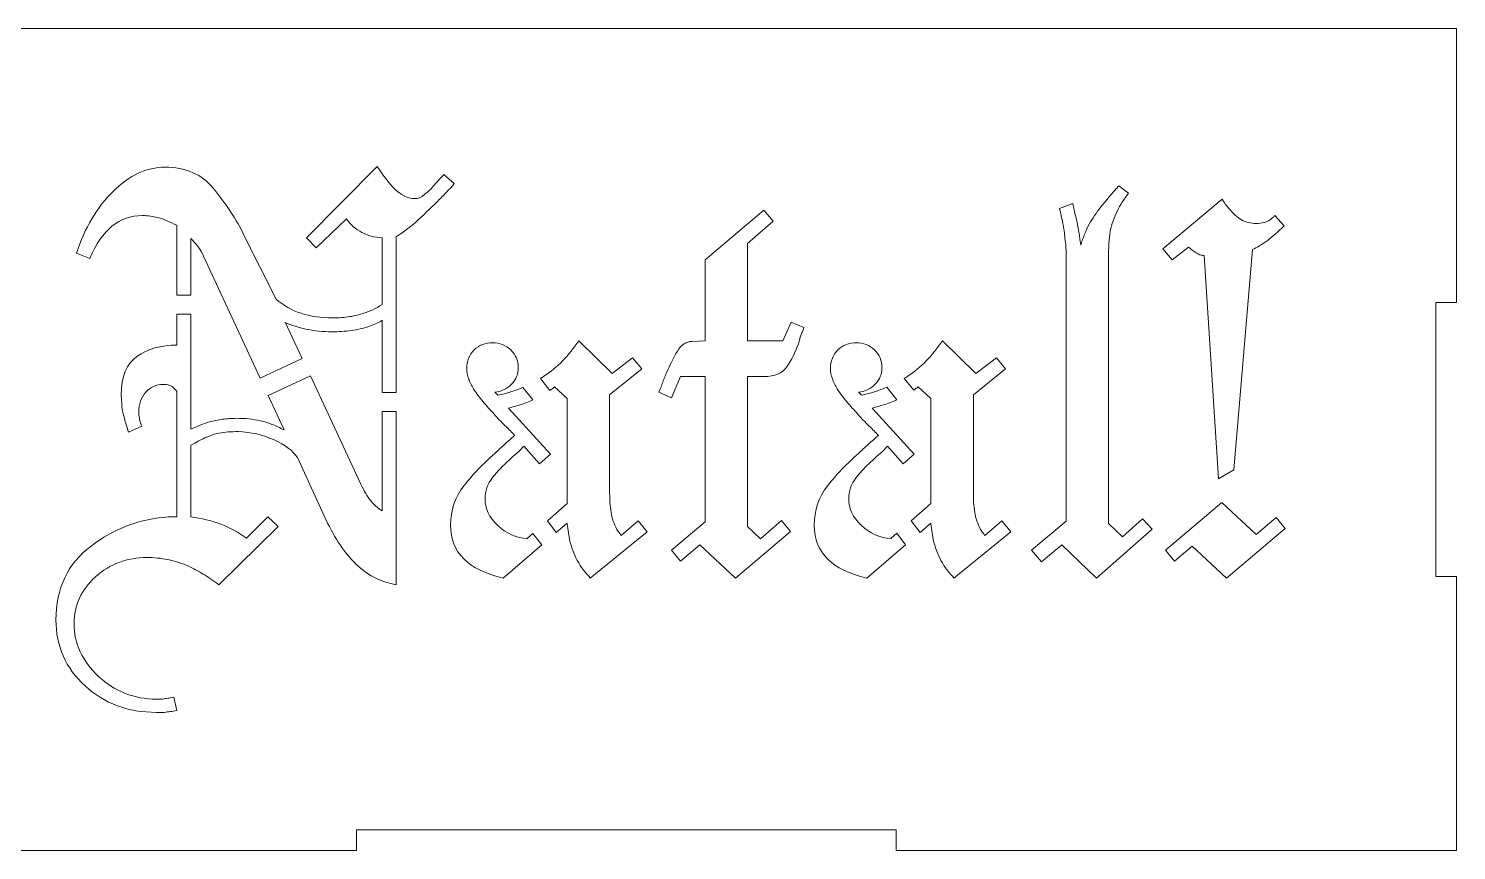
# Model space of a CAD drawing. Header units: millimetres. Extents: x -1983 to 1983, y -412 to 412.
# Drawn here: x 688.5 to 896.9, y -412.5 to -292.5 of the extents above; entities that cross this region are included whole.
import ezdxf

# ---------------------------------------------------------------- set-up
doc = ezdxf.new("R2010")
doc.units = ezdxf.units.MM
doc.header["$MEASUREMENT"] = 0
doc.layers.add('Camada 1', color=7, linetype='Continuous')

msp = doc.modelspace()

# ---------------------------------------------------------------- linework, layer by layer
at = {"layer": 'Camada 1', "color": 250, "lineweight": 9}
for points, knots in [([(896.9377, -292.5), (896.9377, -292.5), (499.9377, -292.5), (499.9377, -292.5), (499.9377, -292.5), (499.9377, -292.5), (499.9377, -332.5), (499.9377, -332.5), (499.9377, -332.5), (499.9377, -332.5), (496.9377, -332.5), (496.9377, -332.5), (496.9377, -332.5), (496.9377, -332.5), (496.9377, -372.5), (496.9377, -372.5), (496.9377, -372.5), (496.9377, -372.5), (499.9377, -372.5), (499.9377, -372.5), (499.9377, -372.5), (499.9377, -372.5), (499.9377, -412.5), (499.9377, -412.5), (499.9377, -412.5), (499.9377, -412.5), (578.7377, -412.5), (578.7377, -412.5), (578.7377, -412.5), (578.7377, -412.5), (578.7377, -409.5), (578.7377, -409.5), (578.7377, -409.5), (578.7377, -409.5), (657.5377, -409.5), (657.5377, -409.5), (657.5377, -409.5), (657.5377, -409.5), (657.5377, -412.5), (657.5377, -412.5), (657.5377, -412.5), (657.5377, -412.5), (736.3377, -412.5), (736.3377, -412.5), (736.3377, -412.5), (736.3377, -412.5), (736.3377, -409.5), (736.3377, -409.5), (736.3377, -409.5), (736.3377, -409.5), (815.1377, -409.5), (815.1377, -409.5), (815.1377, -409.5), (815.1377, -409.5), (815.1377, -412.5), (815.1377, -412.5), (815.1377, -412.5), (815.1377, -412.5), (896.9377, -412.5), (896.9377, -412.5), (896.9377, -412.5), (896.9377, -412.5), (896.9377, -372.5), (896.9377, -372.5), (896.9377, -372.5), (896.9377, -372.5), (893.9377, -372.5), (893.9377, -372.5), (893.9377, -372.5), (893.9377, -372.5), (893.9377, -332.5), (893.9377, -332.5), (893.9377, -332.5), (893.9377, -332.5), (896.9377, -332.5), (896.9377, -332.5), (896.9377, -332.5), (896.9377, -332.5), (896.9377, -292.5), (896.9377, -292.5)], [0, 0, 0, 0, 0.04761905, 0.04761905, 0.04761905, 0.04761905, 0.0952381, 0.0952381, 0.0952381, 0.0952381, 0.14285714, 0.14285714, 0.14285714, 0.14285714, 0.19047619, 0.19047619, 0.19047619, 0.19047619, 0.23809524, 0.23809524, 0.23809524, 0.23809524, 0.28571429, 0.28571429, 0.28571429, 0.28571429, 0.33333333, 0.33333333, 0.33333333, 0.33333333, 0.38095238, 0.38095238, 0.38095238, 0.38095238, 0.42857143, 0.42857143, 0.42857143, 0.42857143, 0.47619048, 0.47619048, 0.47619048, 0.47619048, 0.52380952, 0.52380952, 0.52380952, 0.52380952, 0.57142857, 0.57142857, 0.57142857, 0.57142857, 0.61904762, 0.61904762, 0.61904762, 0.61904762, 0.66666667, 0.66666667, 0.66666667, 0.66666667, 0.71428571, 0.71428571, 0.71428571, 0.71428571, 0.76190476, 0.76190476, 0.76190476, 0.76190476, 0.80952381, 0.80952381, 0.80952381, 0.80952381, 0.85714286, 0.85714286, 0.85714286, 0.85714286, 0.9047619, 0.9047619, 0.9047619, 0.9047619, 1, 1, 1, 1]), ([(710.1299, -331.409), (710.1299, -331.409), (710.1299, -321.2226), (710.1299, -321.2226), (710.1299, -321.2226), (709.6, -320.9874), (709.1139, -320.7666), (708.6722, -320.5604), (708.6722, -320.5604), (708.2302, -320.354), (707.7741, -320.1919), (707.3026, -320.0743), (707.3026, -320.0743), (706.9491, -320.0154), (706.5957, -319.9567), (706.2422, -319.8975), (706.2422, -319.8975), (705.889, -319.8387), (705.506, -319.8093), (705.0938, -319.8093), (705.0938, -319.8093), (703.3857, -319.8093), (701.8986, -320.3242), (700.6322, -321.3553), (700.6322, -321.3553), (699.3657, -322.386), (698.2907, -323.962), (697.4071, -326.0824), (697.4071, -326.0824), (697.4071, -326.0824), (695.4635, -325.2871), (695.4635, -325.2871), (695.4635, -325.2871), (696.6416, -321.6353), (698.4232, -318.6309), (700.809, -316.2754), (700.809, -316.2754), (703.1942, -313.9192), (705.7125, -312.741), (708.3627, -312.741), (708.3627, -312.741), (711.3671, -312.741), (713.7086, -313.7424), (715.3872, -315.7594), (715.3872, -315.7594), (717.0658, -317.7628), (718.5236, -319.9567), (719.7606, -322.3273), (719.7606, -322.3273), (719.7606, -322.386), (719.7749, -322.4301), (719.8047, -322.4602), (719.8047, -322.4602), (719.834, -322.489), (719.849, -322.5337), (719.849, -322.5925), (719.849, -322.5925), (719.849, -322.5925), (724.6202, -331.9872), (724.6202, -331.9872), (724.6202, -331.9872), (725.6803, -332.9291), (726.8875, -333.6368), (728.2423, -334.0784), (728.2423, -334.0784), (729.5973, -334.5201), (731.1582, -334.7407), (732.9253, -334.7407), (732.9253, -334.7407), (733.8087, -334.7407), (734.6187, -334.6819), (735.3552, -334.564), (735.3552, -334.564), (736.0908, -334.4467), (736.7835, -334.2699), (737.4307, -334.034), (737.4307, -334.034), (737.8437, -333.916), (738.2706, -333.7543), (738.7122, -333.5485), (738.7122, -333.5485), (739.154, -333.3417), (739.6104, -333.0919), (740.0818, -332.7824), (740.0818, -332.7824), (740.0818, -332.7824), (740.0818, -323.0342), (740.0818, -323.0342), (740.0818, -323.0342), (738.9625, -322.9751), (737.9758, -322.7251), (737.1219, -322.2834), (737.1219, -322.2834), (736.2675, -321.8268), (735.5171, -321.1639), (734.8687, -320.2804), (734.8687, -320.2804), (734.8687, -320.2804), (730.4509, -324.5361), (730.4509, -324.5361), (730.4509, -324.5361), (730.4509, -324.5361), (729.0373, -323.0342), (729.0373, -323.0342), (729.0373, -323.0342), (729.0373, -323.0342), (739.3752, -312.6528), (739.3752, -312.6528), (739.3752, -312.6528), (740.4938, -314.3608), (741.4807, -315.5687), (742.3348, -316.2754), (742.3348, -316.2754), (743.1891, -316.9817), (743.999, -317.3352), (744.7642, -317.3352), (744.7642, -317.3352), (745.0588, -317.3352), (745.3238, -317.2911), (745.5601, -317.2028), (745.5601, -317.2028), (745.7953, -317.1143), (746.0307, -316.9525), (746.267, -316.717), (746.267, -316.717), (746.6787, -316.4224), (747.1056, -316.0251), (747.5473, -315.524), (747.5473, -315.524), (747.9891, -315.0235), (748.5052, -314.4491), (749.094, -313.8012), (749.094, -313.8012), (749.094, -313.8012), (750.5956, -315.1267), (750.5956, -315.1267), (750.5956, -315.1267), (750.4782, -315.3035), (750.3456, -315.4802), (750.1982, -315.6566), (750.1982, -315.6566), (750.0506, -315.8337), (749.8888, -315.9807), (749.7122, -316.0985), (749.7122, -316.0985), (749.5357, -316.3342), (749.3442, -316.555), (749.1385, -316.7609), (749.1385, -316.7609), (748.932, -316.967), (748.7107, -317.1885), (748.4755, -317.4237), (748.4755, -317.4237), (747.4739, -318.4251), (746.4575, -319.397), (745.4273, -320.354), (745.4273, -320.354), (744.3967, -321.2968), (743.2921, -322.1508), (742.1137, -322.9159), (742.1137, -322.9159), (742.1137, -322.9159), (742.1137, -345.6336), (742.1137, -345.6336), (742.1137, -345.6336), (742.1137, -345.6336), (740.0818, -345.6336), (740.0818, -345.6336), (740.0818, -345.6336), (740.0818, -345.6336), (740.0818, -335.0941), (740.0818, -335.0941), (740.0818, -335.0941), (739.7283, -335.3301), (739.4039, -335.5068), (739.1102, -335.6244), (739.1102, -335.6244), (738.8152, -335.7424), (738.4918, -335.8603), (738.1383, -335.9776), (738.1383, -335.9776), (737.3134, -336.2725), (736.459, -336.4785), (735.5756, -336.5963), (735.5756, -336.5963), (734.6922, -336.7143), (733.7501, -336.7734), (732.7486, -336.7734), (732.7486, -336.7734), (732.0416, -336.7734), (731.4085, -336.7434), (730.8488, -336.685), (730.8488, -336.685), (730.2889, -336.6258), (729.7148, -336.5375), (729.1258, -336.4193), (729.1258, -336.4193), (728.5958, -336.3017), (728.0804, -336.1693), (727.5802, -336.022), (727.5802, -336.022), (727.0791, -335.8753), (726.5341, -335.6836), (725.9453, -335.4476), (725.9453, -335.4476), (725.9453, -335.4476), (725.9453, -335.3594), (725.9453, -335.3594), (725.9453, -335.3594), (725.9453, -335.3594), (728.4234, -340.6735), (728.4234, -340.6735), (728.4234, -340.6735), (728.4234, -340.6735), (722.2574, -343.5264), (722.2574, -343.5264), (722.2574, -343.5264), (722.2574, -343.5264), (713.6642, -325.0223), (713.6642, -325.0223), (713.6642, -325.0223), (713.6642, -325.0223), (713.6492, -325.0075), (713.6201, -324.9778), (713.6201, -324.9778), (713.5904, -324.9487), (713.5757, -324.9043), (713.5757, -324.8455), (713.5757, -324.8455), (713.4583, -324.669), (713.2957, -324.4478), (713.0902, -324.1826), (713.0902, -324.1826), (712.884, -323.9175), (712.5742, -323.5789), (712.1621, -323.1668), (712.1621, -323.1668), (712.1621, -323.1668), (712.1621, -331.409), (712.1621, -331.409), (712.1621, -331.409), (712.1621, -331.409), (710.1299, -331.409), (710.1299, -331.409)], [0, 0, 0, 0, 0.01612903, 0.01612903, 0.01612903, 0.01612903, 0.03225806, 0.03225806, 0.03225806, 0.03225806, 0.0483871, 0.0483871, 0.0483871, 0.0483871, 0.06451613, 0.06451613, 0.06451613, 0.06451613, 0.08064516, 0.08064516, 0.08064516, 0.08064516, 0.09677419, 0.09677419, 0.09677419, 0.09677419, 0.11290323, 0.11290323, 0.11290323, 0.11290323, 0.12903226, 0.12903226, 0.12903226, 0.12903226, 0.14516129, 0.14516129, 0.14516129, 0.14516129, 0.16129032, 0.16129032, 0.16129032, 0.16129032, 0.17741935, 0.17741935, 0.17741935, 0.17741935, 0.19354839, 0.19354839, 0.19354839, 0.19354839, 0.20967742, 0.20967742, 0.20967742, 0.20967742, 0.22580645, 0.22580645, 0.22580645, 0.22580645, 0.24193548, 0.24193548, 0.24193548, 0.24193548, 0.25806452, 0.25806452, 0.25806452, 0.25806452, 0.27419355, 0.27419355, 0.27419355, 0.27419355, 0.29032258, 0.29032258, 0.29032258, 0.29032258, 0.30645161, 0.30645161, 0.30645161, 0.30645161, 0.32258065, 0.32258065, 0.32258065, 0.32258065, 0.33870968, 0.33870968, 0.33870968, 0.33870968, 0.35483871, 0.35483871, 0.35483871, 0.35483871, 0.37096774, 0.37096774, 0.37096774, 0.37096774, 0.38709677, 0.38709677, 0.38709677, 0.38709677, 0.40322581, 0.40322581, 0.40322581, 0.40322581, 0.41935484, 0.41935484, 0.41935484, 0.41935484, 0.43548387, 0.43548387, 0.43548387, 0.43548387, 0.4516129, 0.4516129, 0.4516129, 0.4516129, 0.46774194, 0.46774194, 0.46774194, 0.46774194, 0.48387097, 0.48387097, 0.48387097, 0.48387097, 0.5, 0.5, 0.5, 0.5, 0.51612903, 0.51612903, 0.51612903, 0.51612903, 0.53225806, 0.53225806, 0.53225806, 0.53225806, 0.5483871, 0.5483871, 0.5483871, 0.5483871, 0.56451613, 0.56451613, 0.56451613, 0.56451613, 0.58064516, 0.58064516, 0.58064516, 0.58064516, 0.59677419, 0.59677419, 0.59677419, 0.59677419, 0.61290323, 0.61290323, 0.61290323, 0.61290323, 0.62903226, 0.62903226, 0.62903226, 0.62903226, 0.64516129, 0.64516129, 0.64516129, 0.64516129, 0.66129032, 0.66129032, 0.66129032, 0.66129032, 0.67741935, 0.67741935, 0.67741935, 0.67741935, 0.69354839, 0.69354839, 0.69354839, 0.69354839, 0.70967742, 0.70967742, 0.70967742, 0.70967742, 0.72580645, 0.72580645, 0.72580645, 0.72580645, 0.74193548, 0.74193548, 0.74193548, 0.74193548, 0.75806452, 0.75806452, 0.75806452, 0.75806452, 0.77419355, 0.77419355, 0.77419355, 0.77419355, 0.79032258, 0.79032258, 0.79032258, 0.79032258, 0.80645161, 0.80645161, 0.80645161, 0.80645161, 0.82258065, 0.82258065, 0.82258065, 0.82258065, 0.83870968, 0.83870968, 0.83870968, 0.83870968, 0.85483871, 0.85483871, 0.85483871, 0.85483871, 0.87096774, 0.87096774, 0.87096774, 0.87096774, 0.88709677, 0.88709677, 0.88709677, 0.88709677, 0.90322581, 0.90322581, 0.90322581, 0.90322581, 0.91935484, 0.91935484, 0.91935484, 0.91935484, 0.93548387, 0.93548387, 0.93548387, 0.93548387, 0.9516129, 0.9516129, 0.9516129, 0.9516129, 0.96774194, 0.96774194, 0.96774194, 0.96774194, 1, 1, 1, 1]), ([(836.3318, -370.3472), (836.3318, -370.3472), (834.9176, -368.6682), (834.9176, -368.6682), (834.9176, -368.6682), (834.9176, -368.6682), (839.9541, -364.4273), (839.9541, -364.4273), (839.9541, -364.4273), (839.9541, -364.4273), (839.9541, -325.2871), (839.9541, -325.2871), (839.9541, -325.2871), (839.9541, -324.9928), (839.9392, -324.654), (839.9103, -324.271), (839.9103, -324.271), (839.8806, -323.8885), (839.836, -323.5203), (839.7773, -323.1668), (839.7773, -323.1668), (839.7187, -322.401), (839.6155, -321.6503), (839.4686, -320.9136), (839.4686, -320.9136), (839.3208, -320.1772), (839.1588, -319.4559), (838.9823, -318.7492), (838.9823, -318.7492), (838.9823, -318.7492), (840.926, -318.0422), (840.926, -318.0422), (840.926, -318.0422), (841.0439, -318.6903), (841.1618, -319.2203), (841.2792, -319.6325), (841.2792, -319.6325), (841.3971, -320.0452), (841.4853, -320.4569), (841.5443, -320.8691), (841.5443, -320.8691), (841.6036, -321.0462), (841.6473, -321.2524), (841.677, -321.4876), (841.677, -321.4876), (841.7061, -321.7238), (841.7502, -321.9593), (841.8093, -322.1953), (841.8093, -322.1953), (841.8685, -322.489), (841.9123, -322.7836), (841.942, -323.0786), (841.942, -323.0786), (841.9721, -323.3724), (842.0158, -323.7259), (842.0743, -324.1388), (842.0743, -324.1388), (842.2511, -323.5491), (842.4426, -323.0044), (842.6487, -322.504), (842.6487, -322.504), (842.8552, -322.0034), (843.0757, -321.5173), (843.3118, -321.0462), (843.3118, -321.0462), (843.7826, -320.2216), (844.357, -319.382), (845.0343, -318.5284), (845.0343, -318.5284), (845.7119, -317.6743), (846.5805, -316.6576), (847.6407, -315.4802), (847.6407, -315.4802), (847.6407, -315.4802), (849.0543, -316.5403), (849.0543, -316.5403), (849.0543, -316.5403), (848.7008, -317.0111), (848.3921, -317.4534), (848.1268, -317.8655), (848.1268, -317.8655), (847.8619, -318.2777), (847.6407, -318.6903), (847.4642, -319.1024), (847.4642, -319.1024), (846.934, -320.0452), (846.5805, -321.0462), (846.4038, -322.1068), (846.4038, -322.1068), (846.2273, -323.1668), (846.1388, -324.492), (846.1388, -326.0824), (846.1388, -326.0824), (846.1388, -326.0824), (846.1388, -364.7808), (846.1388, -364.7808), (846.1388, -364.7808), (846.1388, -364.7808), (848.171, -366.7247), (848.171, -366.7247), (848.171, -366.7247), (848.171, -366.7247), (851.0868, -364.0738), (851.0868, -364.0738), (851.0868, -364.0738), (851.0868, -364.0738), (852.5001, -365.5757), (852.5001, -365.5757), (852.5001, -365.5757), (852.5001, -365.5757), (844.3717, -372.7325), (844.3717, -372.7325), (844.3717, -372.7325), (844.3717, -372.7325), (839.3356, -367.8734), (839.3356, -367.8734), (839.3356, -367.8734), (839.3356, -367.8734), (836.3318, -370.3472), (836.3318, -370.3472)], [0, 0, 0, 0, 0.03225806, 0.03225806, 0.03225806, 0.03225806, 0.06451613, 0.06451613, 0.06451613, 0.06451613, 0.09677419, 0.09677419, 0.09677419, 0.09677419, 0.12903226, 0.12903226, 0.12903226, 0.12903226, 0.16129032, 0.16129032, 0.16129032, 0.16129032, 0.19354839, 0.19354839, 0.19354839, 0.19354839, 0.22580645, 0.22580645, 0.22580645, 0.22580645, 0.25806452, 0.25806452, 0.25806452, 0.25806452, 0.29032258, 0.29032258, 0.29032258, 0.29032258, 0.32258065, 0.32258065, 0.32258065, 0.32258065, 0.35483871, 0.35483871, 0.35483871, 0.35483871, 0.38709677, 0.38709677, 0.38709677, 0.38709677, 0.41935484, 0.41935484, 0.41935484, 0.41935484, 0.4516129, 0.4516129, 0.4516129, 0.4516129, 0.48387097, 0.48387097, 0.48387097, 0.48387097, 0.51612903, 0.51612903, 0.51612903, 0.51612903, 0.5483871, 0.5483871, 0.5483871, 0.5483871, 0.58064516, 0.58064516, 0.58064516, 0.58064516, 0.61290323, 0.61290323, 0.61290323, 0.61290323, 0.64516129, 0.64516129, 0.64516129, 0.64516129, 0.67741935, 0.67741935, 0.67741935, 0.67741935, 0.70967742, 0.70967742, 0.70967742, 0.70967742, 0.74193548, 0.74193548, 0.74193548, 0.74193548, 0.77419355, 0.77419355, 0.77419355, 0.77419355, 0.80645161, 0.80645161, 0.80645161, 0.80645161, 0.83870968, 0.83870968, 0.83870968, 0.83870968, 0.87096774, 0.87096774, 0.87096774, 0.87096774, 0.90322581, 0.90322581, 0.90322581, 0.90322581, 0.93548387, 0.93548387, 0.93548387, 0.93548387, 1, 1, 1, 1]), ([(862.2192, -358.2425), (862.2192, -358.2425), (860.0987, -325.6407), (860.0987, -325.6407), (860.0987, -325.6407), (859.9807, -325.6407), (859.8774, -325.6259), (859.7892, -325.5962), (859.7892, -325.5962), (859.701, -325.5669), (859.5974, -325.5521), (859.4802, -325.5521), (859.4802, -325.5521), (859.3622, -325.4936), (859.2592, -325.4342), (859.1707, -325.3753), (859.1707, -325.3753), (859.0826, -325.317), (858.9792, -325.2575), (858.862, -325.1986), (858.862, -325.1986), (858.6853, -325.0807), (858.5226, -324.9635), (858.3758, -324.8455), (858.3758, -324.8455), (858.2286, -324.7275), (858.0371, -324.5805), (857.8009, -324.404), (857.8009, -324.404), (857.8009, -324.404), (855.4157, -326.2591), (855.4157, -326.2591), (855.4157, -326.2591), (855.4157, -326.2591), (854.0902, -324.669), (854.0902, -324.669), (854.0902, -324.669), (854.0902, -324.669), (862.7492, -317.4237), (862.7492, -317.4237), (862.7492, -317.4237), (862.9258, -317.7184), (863.0876, -317.9687), (863.2352, -318.1744), (863.2352, -318.1744), (863.3826, -318.3806), (863.5441, -318.5721), (863.7208, -318.7492), (863.7208, -318.7492), (864.3101, -319.515), (864.9283, -320.0743), (865.5767, -320.4275), (865.5767, -320.4275), (866.2242, -320.7809), (866.931, -320.9576), (867.6971, -320.9576), (867.6971, -320.9576), (868.1091, -320.9576), (868.4773, -320.9136), (868.8011, -320.8254), (868.8011, -320.8254), (869.1255, -320.7369), (869.4342, -320.6042), (869.7292, -320.4275), (869.7292, -320.4275), (869.8471, -320.3102), (869.9644, -320.2069), (870.0823, -320.1187), (870.0823, -320.1187), (870.2003, -320.0302), (870.3186, -319.9269), (870.4358, -319.8093), (870.4358, -319.8093), (870.4358, -319.8093), (871.761, -321.3109), (871.761, -321.3109), (871.761, -321.3109), (870.8776, -322.1953), (870.0526, -322.9159), (869.2875, -323.4759), (869.2875, -323.4759), (868.5221, -324.0355), (867.8143, -324.4625), (867.1672, -324.757), (867.1672, -324.757), (867.1672, -324.757), (864.4277, -356.9174), (864.4277, -356.9174), (864.4277, -356.9174), (864.4277, -356.9174), (862.2192, -358.2425), (862.2192, -358.2425)], [0, 0, 0, 0, 0.04166667, 0.04166667, 0.04166667, 0.04166667, 0.08333333, 0.08333333, 0.08333333, 0.08333333, 0.125, 0.125, 0.125, 0.125, 0.16666667, 0.16666667, 0.16666667, 0.16666667, 0.20833333, 0.20833333, 0.20833333, 0.20833333, 0.25, 0.25, 0.25, 0.25, 0.29166667, 0.29166667, 0.29166667, 0.29166667, 0.33333333, 0.33333333, 0.33333333, 0.33333333, 0.375, 0.375, 0.375, 0.375, 0.41666667, 0.41666667, 0.41666667, 0.41666667, 0.45833333, 0.45833333, 0.45833333, 0.45833333, 0.5, 0.5, 0.5, 0.5, 0.54166667, 0.54166667, 0.54166667, 0.54166667, 0.58333333, 0.58333333, 0.58333333, 0.58333333, 0.625, 0.625, 0.625, 0.625, 0.66666667, 0.66666667, 0.66666667, 0.66666667, 0.70833333, 0.70833333, 0.70833333, 0.70833333, 0.75, 0.75, 0.75, 0.75, 0.79166667, 0.79166667, 0.79166667, 0.79166667, 0.83333333, 0.83333333, 0.83333333, 0.83333333, 0.875, 0.875, 0.875, 0.875, 0.91666667, 0.91666667, 0.91666667, 0.91666667, 1, 1, 1, 1]), ([(783.64, -370.2587), (783.64, -370.2587), (782.315, -368.6682), (782.315, -368.6682), (782.315, -368.6682), (782.315, -368.6682), (787.2622, -364.5158), (787.2622, -364.5158), (787.2622, -364.5158), (787.2622, -364.5158), (787.2622, -343.3108), (787.2622, -343.3108), (787.2622, -343.3108), (787.2622, -343.3108), (783.64, -343.3108), (783.64, -343.3108), (783.64, -343.3108), (783.64, -343.3108), (782.315, -346.4036), (782.315, -346.4036), (782.315, -346.4036), (782.315, -346.4036), (780.4588, -345.6082), (780.4588, -345.6082), (780.4588, -345.6082), (780.6357, -345.255), (780.8123, -344.8276), (780.9891, -344.3272), (780.9891, -344.3272), (781.1656, -343.8266), (781.3721, -343.3108), (781.6073, -342.7809), (781.6073, -342.7809), (782.079, -341.6034), (782.609, -340.5426), (783.1981, -339.6004), (783.1981, -339.6004), (783.7873, -338.6575), (784.494, -338.1868), (785.3186, -338.1868), (785.3186, -338.1868), (785.3186, -338.1868), (787.2622, -338.0982), (787.2622, -338.0982), (787.2622, -338.0982), (787.2622, -338.0982), (787.2622, -326.2591), (787.2622, -326.2591), (787.2622, -326.2591), (787.2622, -326.2591), (795.8323, -319.014), (795.8323, -319.014), (795.8323, -319.014), (795.8323, -319.014), (797.1582, -320.6042), (797.1582, -320.6042), (797.1582, -320.6042), (797.1582, -320.6042), (793.4471, -323.8735), (793.4471, -323.8735), (793.4471, -323.8735), (793.4471, -323.8735), (793.4471, -338.0982), (793.4471, -338.0982), (793.4471, -338.0982), (793.4471, -338.0982), (798.5717, -338.0982), (798.5717, -338.0982), (798.5717, -338.0982), (798.5717, -338.0982), (799.8086, -335.3594), (799.8086, -335.3594), (799.8086, -335.3594), (799.8086, -335.3594), (801.664, -336.1543), (801.664, -336.1543), (801.664, -336.1543), (801.6052, -336.3902), (801.5317, -336.5963), (801.4435, -336.7584), (801.4435, -336.7584), (801.355, -336.9352), (801.2808, -337.1119), (801.2222, -337.2884), (801.2222, -337.2884), (801.1635, -337.4651), (801.104, -337.6568), (801.0456, -337.8626), (801.0456, -337.8626), (800.9868, -338.0541), (800.9273, -338.2753), (800.8688, -338.5108), (800.8688, -338.5108), (800.3973, -339.7919), (799.8384, -340.9108), (799.1899, -341.8684), (799.1899, -341.8684), (798.5421, -342.8253), (797.4233, -343.3108), (795.8323, -343.3108), (795.8323, -343.3108), (795.8323, -343.3108), (793.4471, -343.3108), (793.4471, -343.3108), (793.4471, -343.3108), (793.4471, -343.3108), (793.4471, -365.2225), (793.4471, -365.2225), (793.4471, -365.2225), (793.4471, -365.2225), (795.3023, -366.99), (795.3023, -366.99), (795.3023, -366.99), (795.3023, -366.99), (798.3951, -364.3391), (798.3951, -364.3391), (798.3951, -364.3391), (798.3951, -364.3391), (799.7202, -365.9292), (799.7202, -365.9292), (799.7202, -365.9292), (799.7202, -365.9292), (791.6802, -372.7325), (791.6802, -372.7325), (791.6802, -372.7325), (791.6802, -372.7325), (786.4671, -367.8734), (786.4671, -367.8734), (786.4671, -367.8734), (786.4671, -367.8734), (783.64, -370.2587), (783.64, -370.2587)], [0, 0, 0, 0, 0.02941176, 0.02941176, 0.02941176, 0.02941176, 0.05882353, 0.05882353, 0.05882353, 0.05882353, 0.08823529, 0.08823529, 0.08823529, 0.08823529, 0.11764706, 0.11764706, 0.11764706, 0.11764706, 0.14705882, 0.14705882, 0.14705882, 0.14705882, 0.17647059, 0.17647059, 0.17647059, 0.17647059, 0.20588235, 0.20588235, 0.20588235, 0.20588235, 0.23529412, 0.23529412, 0.23529412, 0.23529412, 0.26470588, 0.26470588, 0.26470588, 0.26470588, 0.29411765, 0.29411765, 0.29411765, 0.29411765, 0.32352941, 0.32352941, 0.32352941, 0.32352941, 0.35294118, 0.35294118, 0.35294118, 0.35294118, 0.38235294, 0.38235294, 0.38235294, 0.38235294, 0.41176471, 0.41176471, 0.41176471, 0.41176471, 0.44117647, 0.44117647, 0.44117647, 0.44117647, 0.47058824, 0.47058824, 0.47058824, 0.47058824, 0.5, 0.5, 0.5, 0.5, 0.52941176, 0.52941176, 0.52941176, 0.52941176, 0.55882353, 0.55882353, 0.55882353, 0.55882353, 0.58823529, 0.58823529, 0.58823529, 0.58823529, 0.61764706, 0.61764706, 0.61764706, 0.61764706, 0.64705882, 0.64705882, 0.64705882, 0.64705882, 0.67647059, 0.67647059, 0.67647059, 0.67647059, 0.70588235, 0.70588235, 0.70588235, 0.70588235, 0.73529412, 0.73529412, 0.73529412, 0.73529412, 0.76470588, 0.76470588, 0.76470588, 0.76470588, 0.79411765, 0.79411765, 0.79411765, 0.79411765, 0.82352941, 0.82352941, 0.82352941, 0.82352941, 0.85294118, 0.85294118, 0.85294118, 0.85294118, 0.88235294, 0.88235294, 0.88235294, 0.88235294, 0.91176471, 0.91176471, 0.91176471, 0.91176471, 0.94117647, 0.94117647, 0.94117647, 0.94117647, 1, 1, 1, 1]), ([(710.1299, -392.0821), (709.7764, -392.1407), (709.4523, -392.185), (709.1582, -392.2148), (709.1582, -392.2148), (708.8633, -392.2439), (708.5689, -392.2883), (708.2742, -392.3472), (708.2742, -392.3472), (708.0975, -392.3472), (707.921, -392.3472), (707.7443, -392.3472), (707.7443, -392.3472), (707.5675, -392.3472), (707.3617, -392.3472), (707.1256, -392.3472), (707.1256, -392.3472), (703.0026, -392.3472), (699.5274, -391.0515), (696.7003, -388.46), (696.7003, -388.46), (693.8734, -385.8682), (692.4591, -382.6574), (692.4591, -378.829), (692.4591, -378.829), (692.4591, -374.2347), (694.1674, -370.6416), (697.5841, -368.0501), (697.5841, -368.0501), (701.0005, -365.4584), (704.7701, -364.045), (708.8931, -363.8089), (708.8931, -363.8089), (709.1285, -363.8089), (709.3493, -363.8089), (709.5558, -363.8089), (709.5558, -363.8089), (709.7617, -363.8089), (709.9535, -363.8089), (710.1299, -363.8089), (710.1299, -363.8089), (710.1299, -363.8089), (710.1299, -345.4318), (710.1299, -345.4318), (710.1299, -345.4318), (710.0707, -345.4318), (710.0123, -345.3873), (709.9535, -345.2991), (709.9535, -345.2991), (709.8941, -345.2106), (709.8356, -345.137), (709.7764, -345.0785), (709.7764, -345.0785), (709.5408, -344.8426), (709.2906, -344.6806), (709.0256, -344.5924), (709.0256, -344.5924), (708.7604, -344.5039), (708.4516, -344.4599), (708.0975, -344.4599), (708.0975, -344.4599), (707.0968, -344.4599), (706.2572, -344.8426), (705.5802, -345.6082), (705.5802, -345.6082), (704.9023, -346.374), (704.5636, -347.3459), (704.5636, -348.524), (704.5636, -348.524), (704.5636, -348.6419), (704.5636, -348.7743), (704.5636, -348.9219), (704.5636, -348.9219), (704.5636, -349.069), (704.5936, -349.2016), (704.6521, -349.3192), (704.6521, -349.3192), (704.6521, -349.4959), (704.6818, -349.6874), (704.7403, -349.8935), (704.7403, -349.8935), (704.7993, -350.0994), (704.8873, -350.3206), (705.0056, -350.556), (705.0056, -350.556), (705.0056, -350.556), (703.062, -351.4401), (703.062, -351.4401), (703.062, -351.4401), (702.8258, -350.674), (702.6203, -349.9968), (702.4436, -349.4075), (702.4436, -349.4075), (702.2668, -348.8184), (702.1488, -348.259), (702.0901, -347.7288), (702.0901, -347.7288), (702.0901, -347.4344), (702.0753, -347.1404), (702.0457, -346.8451), (702.0457, -346.8451), (702.0159, -346.5506), (702.0019, -346.256), (702.0019, -345.9617), (702.0019, -345.9617), (702.0019, -343.3108), (702.7673, -341.4407), (704.2986, -340.3509), (704.2986, -340.3509), (705.8305, -339.2616), (707.7741, -338.717), (710.1299, -338.717), (710.1299, -338.717), (710.1299, -338.717), (710.1299, -334.1988), (710.1299, -334.1988), (710.1299, -334.1988), (710.1299, -334.1988), (712.1621, -334.1988), (712.1621, -334.1988), (712.1621, -334.1988), (712.1621, -334.1988), (712.1621, -350.9975), (712.1621, -350.9975), (712.1621, -350.9975), (712.6337, -350.8207), (713.0902, -350.6299), (713.5319, -350.4235), (713.5319, -350.4235), (713.9736, -350.2176), (714.4301, -350.0555), (714.9008, -349.9376), (714.9008, -349.9376), (715.4902, -349.7609), (716.1086, -349.6285), (716.7568, -349.5401), (716.7568, -349.5401), (717.4042, -349.4518), (718.0818, -349.4075), (718.7886, -349.4075), (718.7886, -349.4075), (719.4367, -349.4075), (720.0401, -349.4368), (720.6001, -349.4959), (720.6001, -349.4959), (721.1592, -349.555), (721.7338, -349.6434), (722.3226, -349.7609), (722.3226, -349.7609), (722.8524, -349.8788), (723.4124, -350.0555), (724.0018, -350.2909), (724.0018, -350.2909), (724.5906, -350.5267), (725.1792, -350.7917), (725.7687, -351.0857), (725.7687, -351.0857), (725.7687, -351.0857), (723.4327, -346.0561), (723.4327, -346.0561), (723.4327, -346.0561), (723.4327, -346.0561), (729.6028, -343.2019), (729.6028, -343.2019), (729.6028, -343.2019), (729.6028, -343.2019), (736.9892, -359.0383), (736.9892, -359.0383), (736.9892, -359.0383), (737.4607, -360.0393), (737.9318, -360.8342), (738.4033, -361.4236), (738.4033, -361.4236), (738.8741, -362.0123), (739.434, -362.5132), (740.0818, -362.9255), (740.0818, -362.9255), (740.0818, -362.9255), (740.0818, -348.4232), (740.0818, -348.4232), (740.0818, -348.4232), (740.0818, -348.4232), (742.1137, -348.4232), (742.1137, -348.4232), (742.1137, -348.4232), (742.1137, -348.4232), (742.1137, -373.705), (742.1137, -373.705), (742.1137, -373.705), (740.0522, -373.3509), (738.1968, -372.4384), (736.5475, -370.9656), (736.5475, -370.9656), (734.8987, -369.4932), (733.4258, -367.402), (732.1299, -364.6922), (732.1299, -364.6922), (732.1299, -364.6922), (727.7122, -355.1505), (727.7122, -355.1505), (727.7122, -355.1505), (727.0642, -354.1491), (725.9307, -353.2802), (724.3106, -352.544), (724.3106, -352.544), (722.6907, -351.8074), (720.9383, -351.4101), (719.0535, -351.3509), (719.0535, -351.3509), (718.995, -351.3509), (718.9356, -351.3509), (718.8767, -351.3509), (718.8767, -351.3509), (718.8182, -351.3509), (718.7591, -351.3509), (718.7001, -351.3509), (718.7001, -351.3509), (718.1701, -351.3509), (717.6842, -351.3806), (717.2423, -351.4401), (717.2423, -351.4401), (716.8006, -351.4984), (716.3736, -351.5574), (715.9617, -351.6166), (715.9617, -351.6166), (715.3722, -351.7933), (714.7835, -352.0139), (714.1941, -352.2789), (714.1941, -352.2789), (713.6053, -352.5588), (712.9277, -352.8972), (712.1621, -353.3099), (712.1621, -353.3099), (712.1621, -353.3099), (712.1621, -363.8089), (712.1621, -363.8089), (712.1621, -363.8089), (713.6937, -363.9856), (715.152, -364.3391), (716.5356, -364.869), (716.5356, -364.869), (717.9199, -365.399), (719.1717, -366.0768), (720.2904, -366.9018), (720.2904, -366.9018), (720.2904, -366.9018), (723.3833, -363.8089), (723.3833, -363.8089), (723.3833, -363.8089), (723.3833, -363.8089), (724.8852, -365.2082), (724.8852, -365.2082), (724.8852, -365.2082), (724.8852, -365.2082), (716.2268, -373.705), (716.2268, -373.705), (716.2268, -373.705), (715.4607, -373.1156), (714.7101, -372.6001), (713.9736, -372.1584), (713.9736, -372.1584), (713.2369, -371.7165), (712.4858, -371.3191), (711.7206, -370.9656), (711.7206, -370.9656), (710.7774, -370.5533), (709.8058, -370.244), (708.8051, -370.0382), (708.8051, -370.0382), (707.8035, -369.8317), (706.7724, -369.7285), (705.7125, -369.7285), (705.7125, -369.7285), (702.8258, -369.7285), (700.3373, -370.6709), (698.2464, -372.5557), (698.2464, -372.5557), (696.1552, -374.4405), (695.1103, -376.7084), (695.1103, -379.359), (695.1103, -379.359), (695.1103, -382.304), (696.3024, -384.8813), (698.6883, -387.0901), (698.6883, -387.0901), (701.074, -389.2987), (703.8867, -390.4032), (707.1256, -390.4032), (707.1256, -390.4032), (707.3026, -390.4032), (707.465, -390.4032), (707.612, -390.4032), (707.612, -390.4032), (707.7591, -390.4032), (707.8917, -390.4032), (708.0093, -390.4032), (708.0093, -390.4032), (708.304, -390.344), (708.5689, -390.3), (708.8051, -390.2706), (708.8051, -390.2706), (709.0403, -390.2412), (709.335, -390.1971), (709.6885, -390.1382), (709.6885, -390.1382), (709.6885, -390.1382), (710.1299, -392.0821), (710.1299, -392.0821)], [0, 0, 0, 0, 0.01282051, 0.01282051, 0.01282051, 0.01282051, 0.02564103, 0.02564103, 0.02564103, 0.02564103, 0.03846154, 0.03846154, 0.03846154, 0.03846154, 0.05128205, 0.05128205, 0.05128205, 0.05128205, 0.06410256, 0.06410256, 0.06410256, 0.06410256, 0.07692308, 0.07692308, 0.07692308, 0.07692308, 0.08974359, 0.08974359, 0.08974359, 0.08974359, 0.1025641, 0.1025641, 0.1025641, 0.1025641, 0.11538462, 0.11538462, 0.11538462, 0.11538462, 0.12820513, 0.12820513, 0.12820513, 0.12820513, 0.14102564, 0.14102564, 0.14102564, 0.14102564, 0.15384615, 0.15384615, 0.15384615, 0.15384615, 0.16666667, 0.16666667, 0.16666667, 0.16666667, 0.17948718, 0.17948718, 0.17948718, 0.17948718, 0.19230769, 0.19230769, 0.19230769, 0.19230769, 0.20512821, 0.20512821, 0.20512821, 0.20512821, 0.21794872, 0.21794872, 0.21794872, 0.21794872, 0.23076923, 0.23076923, 0.23076923, 0.23076923, 0.24358974, 0.24358974, 0.24358974, 0.24358974, 0.25641026, 0.25641026, 0.25641026, 0.25641026, 0.26923077, 0.26923077, 0.26923077, 0.26923077, 0.28205128, 0.28205128, 0.28205128, 0.28205128, 0.29487179, 0.29487179, 0.29487179, 0.29487179, 0.30769231, 0.30769231, 0.30769231, 0.30769231, 0.32051282, 0.32051282, 0.32051282, 0.32051282, 0.33333333, 0.33333333, 0.33333333, 0.33333333, 0.34615385, 0.34615385, 0.34615385, 0.34615385, 0.35897436, 0.35897436, 0.35897436, 0.35897436, 0.37179487, 0.37179487, 0.37179487, 0.37179487, 0.38461538, 0.38461538, 0.38461538, 0.38461538, 0.3974359, 0.3974359, 0.3974359, 0.3974359, 0.41025641, 0.41025641, 0.41025641, 0.41025641, 0.42307692, 0.42307692, 0.42307692, 0.42307692, 0.43589744, 0.43589744, 0.43589744, 0.43589744, 0.44871795, 0.44871795, 0.44871795, 0.44871795, 0.46153846, 0.46153846, 0.46153846, 0.46153846, 0.47435897, 0.47435897, 0.47435897, 0.47435897, 0.48717949, 0.48717949, 0.48717949, 0.48717949, 0.5, 0.5, 0.5, 0.5, 0.51282051, 0.51282051, 0.51282051, 0.51282051, 0.52564103, 0.52564103, 0.52564103, 0.52564103, 0.53846154, 0.53846154, 0.53846154, 0.53846154, 0.55128205, 0.55128205, 0.55128205, 0.55128205, 0.56410256, 0.56410256, 0.56410256, 0.56410256, 0.57692308, 0.57692308, 0.57692308, 0.57692308, 0.58974359, 0.58974359, 0.58974359, 0.58974359, 0.6025641, 0.6025641, 0.6025641, 0.6025641, 0.61538462, 0.61538462, 0.61538462, 0.61538462, 0.62820513, 0.62820513, 0.62820513, 0.62820513, 0.64102564, 0.64102564, 0.64102564, 0.64102564, 0.65384615, 0.65384615, 0.65384615, 0.65384615, 0.66666667, 0.66666667, 0.66666667, 0.66666667, 0.67948718, 0.67948718, 0.67948718, 0.67948718, 0.69230769, 0.69230769, 0.69230769, 0.69230769, 0.70512821, 0.70512821, 0.70512821, 0.70512821, 0.71794872, 0.71794872, 0.71794872, 0.71794872, 0.73076923, 0.73076923, 0.73076923, 0.73076923, 0.74358974, 0.74358974, 0.74358974, 0.74358974, 0.75641026, 0.75641026, 0.75641026, 0.75641026, 0.76923077, 0.76923077, 0.76923077, 0.76923077, 0.78205128, 0.78205128, 0.78205128, 0.78205128, 0.79487179, 0.79487179, 0.79487179, 0.79487179, 0.80769231, 0.80769231, 0.80769231, 0.80769231, 0.82051282, 0.82051282, 0.82051282, 0.82051282, 0.83333333, 0.83333333, 0.83333333, 0.83333333, 0.84615385, 0.84615385, 0.84615385, 0.84615385, 0.85897436, 0.85897436, 0.85897436, 0.85897436, 0.87179487, 0.87179487, 0.87179487, 0.87179487, 0.88461538, 0.88461538, 0.88461538, 0.88461538, 0.8974359, 0.8974359, 0.8974359, 0.8974359, 0.91025641, 0.91025641, 0.91025641, 0.91025641, 0.92307692, 0.92307692, 0.92307692, 0.92307692, 0.93589744, 0.93589744, 0.93589744, 0.93589744, 0.94871795, 0.94871795, 0.94871795, 0.94871795, 0.96153846, 0.96153846, 0.96153846, 0.96153846, 0.97435897, 0.97435897, 0.97435897, 0.97435897, 1, 1, 1, 1]), ([(763.3837, -367.8979), (763.3837, -367.8979), (757.7522, -372.7325), (757.7522, -372.7325), (757.7522, -372.7325), (755.2193, -372.1434), (753.3052, -371.2159), (752.0092, -369.9349), (752.0092, -369.9349), (750.7135, -368.6682), (750.0656, -367.034), (750.0656, -365.0167), (750.0656, -365.0167), (750.0656, -362.837), (750.7282, -360.9084), (752.0533, -359.2147), (752.0533, -359.2147), (753.3787, -357.5358), (754.8658, -355.9901), (756.5153, -354.5618), (756.5153, -354.5618), (756.9868, -354.0901), (757.4726, -353.6336), (757.9735, -353.1919), (757.9735, -353.1919), (758.474, -352.7502), (758.9602, -352.3235), (759.4308, -351.9109), (759.4308, -351.9109), (759.0774, -351.4984), (758.621, -351.0271), (758.062, -350.4973), (758.062, -350.4973), (757.5021, -349.967), (756.9571, -349.3926), (756.4269, -348.8036), (756.4269, -348.8036), (755.897, -348.215), (755.3671, -347.6109), (754.8368, -346.9925), (754.8368, -346.9925), (754.3068, -346.374), (753.8352, -345.7408), (753.4225, -345.0926), (753.4225, -345.0926), (753.1282, -344.6069), (752.8926, -344.1207), (752.7161, -343.6202), (752.7161, -343.6202), (752.5391, -343.12), (752.4508, -342.6335), (752.4508, -342.1625), (752.4508, -342.1625), (752.4508, -341.0434), (752.8041, -340.1303), (753.511, -339.4236), (753.511, -339.4236), (754.2184, -338.717), (755.1308, -338.3635), (756.2505, -338.3635), (756.2505, -338.3635), (757.2518, -338.3635), (758.1205, -338.717), (758.8569, -339.4236), (758.8569, -339.4236), (759.5926, -340.1303), (759.9608, -340.9843), (759.9608, -341.9856), (759.9608, -341.9856), (759.9608, -342.9285), (759.6373, -343.7385), (758.9889, -344.4156), (758.9889, -344.4156), (758.341, -345.0926), (757.5168, -345.4906), (756.5153, -345.6082), (756.5153, -345.6082), (756.5153, -345.6082), (756.9571, -346.0501), (756.9571, -346.0501), (756.9571, -346.0501), (758.2748, -345.7506), (759.5061, -345.3629), (760.6489, -344.8881), (760.6489, -344.8881), (760.6489, -344.8881), (762.1062, -346.7023), (762.1062, -346.7023), (762.1062, -346.7023), (761.9684, -346.7618), (761.8281, -346.824), (761.6839, -346.8892), (761.6839, -346.8892), (761.3601, -347.0368), (761.0216, -347.1691), (760.6677, -347.287), (760.6677, -347.287), (760.3735, -347.405), (760.0491, -347.5076), (759.6958, -347.5959), (759.6958, -347.5959), (759.3423, -347.6844), (758.9602, -347.7875), (758.5475, -347.9056), (758.5475, -347.9056), (758.5475, -347.9056), (764.6438, -354.6204), (764.6438, -354.6204), (764.6438, -354.6204), (764.6438, -354.6204), (763.0534, -356.0339), (763.0534, -356.0339), (763.0534, -356.0339), (763.0534, -356.0339), (760.756, -353.4719), (760.756, -353.4719), (760.756, -353.4719), (760.462, -353.8251), (760.1236, -354.164), (759.7403, -354.4874), (759.7403, -354.4874), (759.3573, -354.8117), (758.9889, -355.1505), (758.636, -355.504), (758.636, -355.504), (757.7522, -356.2691), (756.9423, -357.1238), (756.2057, -358.066), (756.2057, -358.066), (755.4702, -359.0085), (755.1021, -360.0393), (755.1021, -361.1584), (755.1021, -361.1584), (755.1021, -362.5723), (755.7205, -363.8683), (756.9571, -365.0457), (756.9571, -365.0457), (758.1941, -366.2241), (759.6373, -366.872), (761.2863, -366.99), (761.2863, -366.99), (761.2863, -366.99), (761.2863, -366.9018), (761.2863, -366.9018), (761.2863, -366.9018), (761.2863, -366.9018), (762.0957, -366.2028), (762.0957, -366.2028), (762.0957, -366.2028), (762.0957, -366.2028), (763.3837, -367.8979), (763.3837, -367.8979)], [0, 0, 0, 0, 0.02564103, 0.02564103, 0.02564103, 0.02564103, 0.05128205, 0.05128205, 0.05128205, 0.05128205, 0.07692308, 0.07692308, 0.07692308, 0.07692308, 0.1025641, 0.1025641, 0.1025641, 0.1025641, 0.12820513, 0.12820513, 0.12820513, 0.12820513, 0.15384615, 0.15384615, 0.15384615, 0.15384615, 0.17948718, 0.17948718, 0.17948718, 0.17948718, 0.20512821, 0.20512821, 0.20512821, 0.20512821, 0.23076923, 0.23076923, 0.23076923, 0.23076923, 0.25641026, 0.25641026, 0.25641026, 0.25641026, 0.28205128, 0.28205128, 0.28205128, 0.28205128, 0.30769231, 0.30769231, 0.30769231, 0.30769231, 0.33333333, 0.33333333, 0.33333333, 0.33333333, 0.35897436, 0.35897436, 0.35897436, 0.35897436, 0.38461538, 0.38461538, 0.38461538, 0.38461538, 0.41025641, 0.41025641, 0.41025641, 0.41025641, 0.43589744, 0.43589744, 0.43589744, 0.43589744, 0.46153846, 0.46153846, 0.46153846, 0.46153846, 0.48717949, 0.48717949, 0.48717949, 0.48717949, 0.51282051, 0.51282051, 0.51282051, 0.51282051, 0.53846154, 0.53846154, 0.53846154, 0.53846154, 0.56410256, 0.56410256, 0.56410256, 0.56410256, 0.58974359, 0.58974359, 0.58974359, 0.58974359, 0.61538462, 0.61538462, 0.61538462, 0.61538462, 0.64102564, 0.64102564, 0.64102564, 0.64102564, 0.66666667, 0.66666667, 0.66666667, 0.66666667, 0.69230769, 0.69230769, 0.69230769, 0.69230769, 0.71794872, 0.71794872, 0.71794872, 0.71794872, 0.74358974, 0.74358974, 0.74358974, 0.74358974, 0.76923077, 0.76923077, 0.76923077, 0.76923077, 0.79487179, 0.79487179, 0.79487179, 0.79487179, 0.82051282, 0.82051282, 0.82051282, 0.82051282, 0.84615385, 0.84615385, 0.84615385, 0.84615385, 0.87179487, 0.87179487, 0.87179487, 0.87179487, 0.8974359, 0.8974359, 0.8974359, 0.8974359, 0.92307692, 0.92307692, 0.92307692, 0.92307692, 0.94871795, 0.94871795, 0.94871795, 0.94871795, 1, 1, 1, 1]), ([(770.4752, -372.7325), (770.2392, -372.4384), (770.0187, -372.1875), (769.8123, -371.9817), (769.8123, -371.9817), (769.6068, -371.7756), (769.4153, -371.525), (769.2383, -371.2306), (769.2383, -371.2306), (768.5903, -370.2884), (768.1042, -369.3164), (767.7805, -368.315), (767.7805, -368.315), (767.4567, -367.3135), (767.2356, -366.1059), (767.1173, -364.6922), (767.1173, -364.6922), (767.1173, -364.6922), (765.5041, -366.0776), (765.5041, -366.0776), (765.5041, -366.0776), (765.5041, -366.0776), (764.2105, -364.3761), (764.2105, -364.3761), (764.2105, -364.3761), (764.2105, -364.3761), (767.1173, -361.8653), (767.1173, -361.8653), (767.1173, -361.8653), (767.1173, -361.8653), (767.1173, -346.4916), (767.1173, -346.4916), (767.1173, -346.4916), (767.1173, -346.4916), (765.2622, -344.8134), (765.2622, -344.8134), (765.2622, -344.8134), (765.0229, -344.9992), (764.7954, -345.1704), (764.5805, -345.3265), (764.5805, -345.3265), (764.5805, -345.3265), (763.1923, -343.5991), (763.1923, -343.5991), (763.1923, -343.5991), (763.3695, -343.491), (763.5447, -343.3805), (763.7157, -343.267), (763.7157, -343.267), (765.6305, -342.0007), (767.3238, -340.2776), (768.7968, -338.0982), (768.7968, -338.0982), (768.7968, -338.0982), (773.6556, -342.869), (773.6556, -342.869), (773.6556, -342.869), (773.6556, -342.869), (776.6603, -340.5724), (776.6603, -340.5724), (776.6603, -340.5724), (776.6603, -340.5724), (777.9852, -342.1625), (777.9852, -342.1625), (777.9852, -342.1625), (777.9852, -342.1625), (773.3022, -345.9767), (773.3022, -345.9767), (773.3022, -345.9767), (773.3022, -345.9767), (773.3022, -360.2455), (773.3022, -360.2455), (773.3022, -360.2455), (773.3022, -361.5415), (773.3907, -362.6165), (773.5674, -363.4704), (773.5674, -363.4704), (773.7441, -364.3241), (774.0682, -365.134), (774.5391, -365.9148), (774.5391, -365.9148), (774.5985, -365.9736), (774.6717, -366.0618), (774.7599, -366.1801), (774.7599, -366.1801), (774.8487, -366.2974), (774.9223, -366.4156), (774.981, -366.5332), (774.981, -366.5332), (774.981, -366.5332), (777.4552, -364.3985), (777.4552, -364.3985), (777.4552, -364.3985), (777.4552, -364.3985), (778.7803, -366.0034), (778.7803, -366.0034), (778.7803, -366.0034), (778.7803, -366.0034), (770.4752, -372.7325), (770.4752, -372.7325)], [0, 0, 0, 0, 0.03846154, 0.03846154, 0.03846154, 0.03846154, 0.07692308, 0.07692308, 0.07692308, 0.07692308, 0.11538462, 0.11538462, 0.11538462, 0.11538462, 0.15384615, 0.15384615, 0.15384615, 0.15384615, 0.19230769, 0.19230769, 0.19230769, 0.19230769, 0.23076923, 0.23076923, 0.23076923, 0.23076923, 0.26923077, 0.26923077, 0.26923077, 0.26923077, 0.30769231, 0.30769231, 0.30769231, 0.30769231, 0.34615385, 0.34615385, 0.34615385, 0.34615385, 0.38461538, 0.38461538, 0.38461538, 0.38461538, 0.42307692, 0.42307692, 0.42307692, 0.42307692, 0.46153846, 0.46153846, 0.46153846, 0.46153846, 0.5, 0.5, 0.5, 0.5, 0.53846154, 0.53846154, 0.53846154, 0.53846154, 0.57692308, 0.57692308, 0.57692308, 0.57692308, 0.61538462, 0.61538462, 0.61538462, 0.61538462, 0.65384615, 0.65384615, 0.65384615, 0.65384615, 0.69230769, 0.69230769, 0.69230769, 0.69230769, 0.73076923, 0.73076923, 0.73076923, 0.73076923, 0.76923077, 0.76923077, 0.76923077, 0.76923077, 0.80769231, 0.80769231, 0.80769231, 0.80769231, 0.84615385, 0.84615385, 0.84615385, 0.84615385, 0.88461538, 0.88461538, 0.88461538, 0.88461538, 0.92307692, 0.92307692, 0.92307692, 0.92307692, 1, 1, 1, 1]), ([(816.5015, -367.8836), (816.5015, -367.8836), (810.8532, -372.7325), (810.8532, -372.7325), (810.8532, -372.7325), (808.32, -372.1434), (806.4055, -371.2159), (805.1097, -369.9349), (805.1097, -369.9349), (803.814, -368.6682), (803.1665, -367.034), (803.1665, -365.0167), (803.1665, -365.0167), (803.1665, -362.837), (803.8288, -360.9084), (805.1538, -359.2147), (805.1538, -359.2147), (806.479, -357.5358), (807.9668, -355.9901), (809.6156, -354.5618), (809.6156, -354.5618), (810.0871, -354.0901), (810.5732, -353.6336), (811.0737, -353.1919), (811.0737, -353.1919), (811.5747, -352.7502), (812.0603, -352.3235), (812.5318, -351.9109), (812.5318, -351.9109), (812.1783, -351.4984), (811.7216, -351.0271), (811.162, -350.4973), (811.162, -350.4973), (810.6023, -349.967), (810.0573, -349.3926), (809.5271, -348.8036), (809.5271, -348.8036), (808.9972, -348.215), (808.4672, -347.6109), (807.937, -346.9925), (807.937, -346.9925), (807.4071, -346.374), (806.9354, -345.7408), (806.5233, -345.0926), (806.5233, -345.0926), (806.229, -344.6069), (805.9931, -344.1207), (805.8164, -343.6202), (805.8164, -343.6202), (805.6397, -343.12), (805.5515, -342.6335), (805.5515, -342.1625), (805.5515, -342.1625), (805.5515, -341.0434), (805.905, -340.1303), (806.6116, -339.4236), (806.6116, -339.4236), (807.3186, -338.717), (808.2318, -338.3635), (809.3504, -338.3635), (809.3504, -338.3635), (810.3521, -338.3635), (811.2207, -338.717), (811.9572, -339.4236), (811.9572, -339.4236), (812.6935, -340.1303), (813.0617, -340.9843), (813.0617, -341.9856), (813.0617, -341.9856), (813.0617, -342.9285), (812.7372, -343.7385), (812.0901, -344.4156), (812.0901, -344.4156), (811.442, -345.0926), (810.6171, -345.4906), (809.6156, -345.6082), (809.6156, -345.6082), (809.6156, -345.6082), (810.0573, -346.0501), (810.0573, -346.0501), (810.0573, -346.0501), (811.3832, -345.7489), (812.6208, -345.3586), (813.7695, -344.8798), (813.7695, -344.8798), (813.7695, -344.8798), (815.2275, -346.6938), (815.2275, -346.6938), (815.2275, -346.6938), (815.0826, -346.7559), (814.9356, -346.821), (814.7848, -346.8892), (814.7848, -346.8892), (814.4604, -347.0368), (814.1219, -347.1691), (813.7684, -347.287), (813.7684, -347.287), (813.4737, -347.405), (813.1502, -347.5076), (812.7968, -347.5959), (812.7968, -347.5959), (812.4433, -347.6844), (812.0603, -347.7875), (811.6482, -347.9056), (811.6482, -347.9056), (811.6482, -347.9056), (817.7447, -354.6204), (817.7447, -354.6204), (817.7447, -354.6204), (817.7447, -354.6204), (816.1537, -356.0339), (816.1537, -356.0339), (816.1537, -356.0339), (816.1537, -356.0339), (813.8567, -353.4719), (813.8567, -353.4719), (813.8567, -353.4719), (813.5622, -353.8251), (813.2237, -354.164), (812.8406, -354.4874), (812.8406, -354.4874), (812.4581, -354.8117), (812.0901, -355.1505), (811.7366, -355.504), (811.7366, -355.504), (810.8532, -356.2691), (810.0433, -357.1238), (809.3067, -358.066), (809.3067, -358.066), (808.5705, -359.0085), (808.2021, -360.0393), (808.2021, -361.1584), (808.2021, -361.1584), (808.2021, -362.5723), (808.8207, -363.8683), (810.0573, -365.0457), (810.0573, -365.0457), (811.2947, -366.2241), (812.7372, -366.872), (814.3869, -366.99), (814.3869, -366.99), (814.3869, -366.99), (814.3869, -366.9018), (814.3869, -366.9018), (814.3869, -366.9018), (814.3869, -366.9018), (815.2128, -366.1885), (815.2128, -366.1885), (815.2128, -366.1885), (815.2128, -366.1885), (816.5015, -367.8836), (816.5015, -367.8836)], [0, 0, 0, 0, 0.02564103, 0.02564103, 0.02564103, 0.02564103, 0.05128205, 0.05128205, 0.05128205, 0.05128205, 0.07692308, 0.07692308, 0.07692308, 0.07692308, 0.1025641, 0.1025641, 0.1025641, 0.1025641, 0.12820513, 0.12820513, 0.12820513, 0.12820513, 0.15384615, 0.15384615, 0.15384615, 0.15384615, 0.17948718, 0.17948718, 0.17948718, 0.17948718, 0.20512821, 0.20512821, 0.20512821, 0.20512821, 0.23076923, 0.23076923, 0.23076923, 0.23076923, 0.25641026, 0.25641026, 0.25641026, 0.25641026, 0.28205128, 0.28205128, 0.28205128, 0.28205128, 0.30769231, 0.30769231, 0.30769231, 0.30769231, 0.33333333, 0.33333333, 0.33333333, 0.33333333, 0.35897436, 0.35897436, 0.35897436, 0.35897436, 0.38461538, 0.38461538, 0.38461538, 0.38461538, 0.41025641, 0.41025641, 0.41025641, 0.41025641, 0.43589744, 0.43589744, 0.43589744, 0.43589744, 0.46153846, 0.46153846, 0.46153846, 0.46153846, 0.48717949, 0.48717949, 0.48717949, 0.48717949, 0.51282051, 0.51282051, 0.51282051, 0.51282051, 0.53846154, 0.53846154, 0.53846154, 0.53846154, 0.56410256, 0.56410256, 0.56410256, 0.56410256, 0.58974359, 0.58974359, 0.58974359, 0.58974359, 0.61538462, 0.61538462, 0.61538462, 0.61538462, 0.64102564, 0.64102564, 0.64102564, 0.64102564, 0.66666667, 0.66666667, 0.66666667, 0.66666667, 0.69230769, 0.69230769, 0.69230769, 0.69230769, 0.71794872, 0.71794872, 0.71794872, 0.71794872, 0.74358974, 0.74358974, 0.74358974, 0.74358974, 0.76923077, 0.76923077, 0.76923077, 0.76923077, 0.79487179, 0.79487179, 0.79487179, 0.79487179, 0.82051282, 0.82051282, 0.82051282, 0.82051282, 0.84615385, 0.84615385, 0.84615385, 0.84615385, 0.87179487, 0.87179487, 0.87179487, 0.87179487, 0.8974359, 0.8974359, 0.8974359, 0.8974359, 0.92307692, 0.92307692, 0.92307692, 0.92307692, 0.94871795, 0.94871795, 0.94871795, 0.94871795, 1, 1, 1, 1]), ([(823.5754, -372.7325), (823.3399, -372.4384), (823.119, -372.1875), (822.9132, -371.9817), (822.9132, -371.9817), (822.707, -371.7756), (822.5153, -371.525), (822.3386, -371.2306), (822.3386, -371.2306), (821.6906, -370.2884), (821.2049, -369.3164), (820.8804, -368.315), (820.8804, -368.315), (820.557, -367.3135), (820.3365, -366.1059), (820.2185, -364.6922), (820.2185, -364.6922), (820.2185, -364.6922), (818.6218, -366.0629), (818.6218, -366.0629), (818.6218, -366.0629), (818.6218, -366.0629), (817.3283, -364.3611), (817.3283, -364.3611), (817.3283, -364.3611), (817.3283, -364.3611), (820.2185, -361.8653), (820.2185, -361.8653), (820.2185, -361.8653), (820.2185, -361.8653), (820.2185, -346.4916), (820.2185, -346.4916), (820.2185, -346.4916), (820.2185, -346.4916), (818.3629, -344.8134), (818.3629, -344.8134), (818.3629, -344.8134), (818.1298, -344.994), (817.9082, -345.1612), (817.6985, -345.3139), (817.6985, -345.3139), (817.6985, -345.3139), (816.3111, -343.5886), (816.3111, -343.5886), (816.3111, -343.5886), (816.482, -343.484), (816.6503, -343.3766), (816.8166, -343.267), (816.8166, -343.267), (818.7307, -342.0007), (820.4247, -340.2776), (821.8971, -338.0982), (821.8971, -338.0982), (821.8971, -338.0982), (826.7565, -342.869), (826.7565, -342.869), (826.7565, -342.869), (826.7565, -342.869), (829.7602, -340.5724), (829.7602, -340.5724), (829.7602, -340.5724), (829.7602, -340.5724), (831.0853, -342.1625), (831.0853, -342.1625), (831.0853, -342.1625), (831.0853, -342.1625), (826.4031, -345.9767), (826.4031, -345.9767), (826.4031, -345.9767), (826.4031, -345.9767), (826.4031, -360.2455), (826.4031, -360.2455), (826.4031, -360.2455), (826.4031, -361.5415), (826.4913, -362.6165), (826.668, -363.4704), (826.668, -363.4704), (826.8448, -364.3241), (827.1688, -365.134), (827.6397, -365.9148), (827.6397, -365.9148), (827.6987, -365.9736), (827.7722, -366.0618), (827.8607, -366.1801), (827.8607, -366.1801), (827.9487, -366.2974), (828.0229, -366.4156), (828.0816, -366.5332), (828.0816, -366.5332), (828.0816, -366.5332), (830.5555, -364.3985), (830.5555, -364.3985), (830.5555, -364.3985), (830.5555, -364.3985), (831.8806, -366.0034), (831.8806, -366.0034), (831.8806, -366.0034), (831.8806, -366.0034), (823.5754, -372.7325), (823.5754, -372.7325)], [0, 0, 0, 0, 0.03846154, 0.03846154, 0.03846154, 0.03846154, 0.07692308, 0.07692308, 0.07692308, 0.07692308, 0.11538462, 0.11538462, 0.11538462, 0.11538462, 0.15384615, 0.15384615, 0.15384615, 0.15384615, 0.19230769, 0.19230769, 0.19230769, 0.19230769, 0.23076923, 0.23076923, 0.23076923, 0.23076923, 0.26923077, 0.26923077, 0.26923077, 0.26923077, 0.30769231, 0.30769231, 0.30769231, 0.30769231, 0.34615385, 0.34615385, 0.34615385, 0.34615385, 0.38461538, 0.38461538, 0.38461538, 0.38461538, 0.42307692, 0.42307692, 0.42307692, 0.42307692, 0.46153846, 0.46153846, 0.46153846, 0.46153846, 0.5, 0.5, 0.5, 0.5, 0.53846154, 0.53846154, 0.53846154, 0.53846154, 0.57692308, 0.57692308, 0.57692308, 0.57692308, 0.61538462, 0.61538462, 0.61538462, 0.61538462, 0.65384615, 0.65384615, 0.65384615, 0.65384615, 0.69230769, 0.69230769, 0.69230769, 0.69230769, 0.73076923, 0.73076923, 0.73076923, 0.73076923, 0.76923077, 0.76923077, 0.76923077, 0.76923077, 0.80769231, 0.80769231, 0.80769231, 0.80769231, 0.84615385, 0.84615385, 0.84615385, 0.84615385, 0.88461538, 0.88461538, 0.88461538, 0.88461538, 0.92307692, 0.92307692, 0.92307692, 0.92307692, 1, 1, 1, 1]), ([(854.444, -368.6682), (854.444, -368.6682), (862.6607, -361.6886), (862.6607, -361.6886), (862.6607, -361.6886), (862.6607, -361.6886), (867.6971, -366.3716), (867.6971, -366.3716), (867.6971, -366.3716), (867.6971, -366.3716), (870.6126, -363.8974), (870.6126, -363.8974), (870.6126, -363.8974), (870.6126, -363.8974), (871.9377, -365.4875), (871.9377, -365.4875), (871.9377, -365.4875), (871.9377, -365.4875), (863.3676, -372.7325), (863.3676, -372.7325), (863.3676, -372.7325), (863.3676, -372.7325), (858.3321, -368.0501), (858.3321, -368.0501), (858.3321, -368.0501), (858.3321, -368.0501), (855.7691, -370.2587), (855.7691, -370.2587), (855.7691, -370.2587), (855.7691, -370.2587), (854.444, -368.6682), (854.444, -368.6682)], [0, 0, 0, 0, 0.11111111, 0.11111111, 0.11111111, 0.11111111, 0.22222222, 0.22222222, 0.22222222, 0.22222222, 0.33333333, 0.33333333, 0.33333333, 0.33333333, 0.44444444, 0.44444444, 0.44444444, 0.44444444, 0.55555556, 0.55555556, 0.55555556, 0.55555556, 0.66666667, 0.66666667, 0.66666667, 0.66666667, 0.77777778, 0.77777778, 0.77777778, 0.77777778, 1, 1, 1, 1])]:
    msp.add_open_spline(points, degree=3, knots=knots, dxfattribs=at)

doc.saveas('drawing.dxf')
